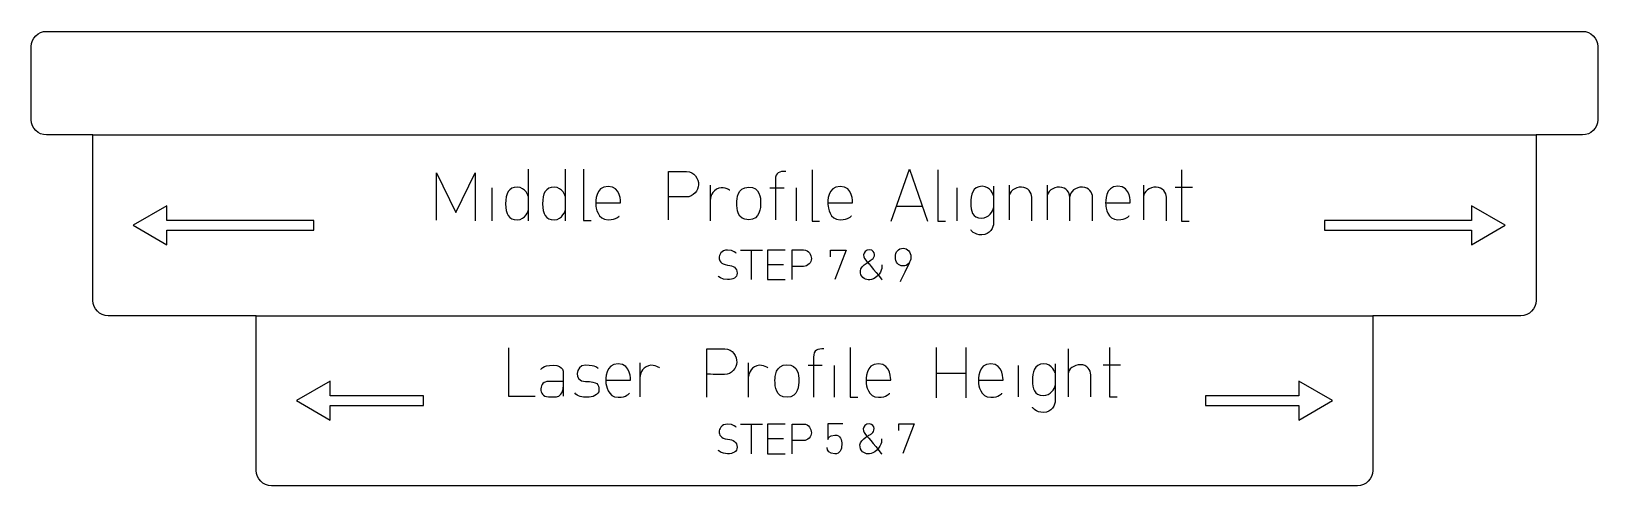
# Model space of a CAD drawing. Extents: x 2 to 208, y 119 to 179.
import ezdxf

# ---------------------------------------------------------------- set-up
doc = ezdxf.new("R2010")
doc.units = 0
doc.layers.add('LAYER_1', color=7, linetype='CONTINUOUS')

# ---------------------------------------------------------------- blocks, each defined once
blk = doc.blocks.new('BLOCK_2')
at = {"layer": 'LAYER_1', "color": 7}
blk.add_lwpolyline([(41.54, 132.54), (37.09, 129.97), (41.54, 127.39), (41.54, 129.33), (53.81, 129.33), (53.81, 130.6), (41.54, 130.6), (41.54, 132.54)], dxfattribs=at)
blk = doc.blocks.new('BLOCK_3')
at = {"layer": 'LAYER_1', "color": 7}
blk.add_lwpolyline([(107.9, 134.62), (107.9, 130.41)], dxfattribs=at)
blk = doc.blocks.new('BLOCK_4')
at = {"layer": 'LAYER_1', "color": 7}
blk.add_lwpolyline([(132.11, 134.62), (132.11, 130.47)], dxfattribs=at)
blk = doc.blocks.new('BLOCK_5')
at = {"layer": 'LAYER_1', "color": 7}
blk.add_lwpolyline([(110.02, 136.99), (110.02, 130.41), (111.02, 130.41)], dxfattribs=at)
blk = doc.blocks.new('BLOCK_6')
at = {"layer": 'LAYER_1', "color": 7}
blk.add_open_spline([(112.11, 132.66), (112.11, 132.66), (115.34, 132.66), (115.34, 132.66), (115.34, 132.66), (115.46, 134.82), (113.72, 134.82), (111.99, 134.82), (112.11, 132.79), (112.11, 132.41), (112.11, 132.03), (112.33, 130.41), (113.72, 130.41), (114.83, 130.41), (115.19, 130.94), (115.19, 130.94)], degree=3, knots=[0, 0, 0, 0, 1, 1, 1, 2, 2, 2, 3, 3, 3, 4, 4, 4, 5, 5, 5, 5], dxfattribs=at)
blk = doc.blocks.new('BLOCK_7')
at = {"layer": 'LAYER_1', "color": 7}
blk.add_open_spline([(77.84, 132.66), (77.84, 132.66), (81.08, 132.66), (81.08, 132.66), (81.08, 132.66), (81.2, 134.82), (79.46, 134.82), (77.73, 134.82), (77.84, 132.79), (77.84, 132.41), (77.84, 132.03), (78.07, 130.41), (79.46, 130.41), (80.57, 130.41), (80.93, 130.94), (80.93, 130.94)], degree=3, knots=[0, 0, 0, 0, 1, 1, 1, 2, 2, 2, 3, 3, 3, 4, 4, 4, 5, 5, 5, 5], dxfattribs=at)
blk = doc.blocks.new('BLOCK_8')
at = {"layer": 'LAYER_1', "color": 7}
blk.add_open_spline([(126.9, 132.66), (126.9, 132.66), (130.13, 132.66), (130.13, 132.66), (130.13, 132.66), (130.25, 134.82), (128.51, 134.82), (126.78, 134.82), (126.9, 132.79), (126.9, 132.41), (126.9, 132.03), (127.12, 130.41), (128.51, 130.41), (129.62, 130.41), (129.98, 130.94), (129.98, 130.94)], degree=3, knots=[0, 0, 0, 0, 1, 1, 1, 2, 2, 2, 3, 3, 3, 4, 4, 4, 5, 5, 5, 5], dxfattribs=at)
blk = doc.blocks.new('BLOCK_9')
at = {"layer": 'LAYER_1', "color": 7}
blk.add_open_spline([(91.13, 130.41), (91.13, 130.41), (91.13, 136.79), (91.13, 136.79), (91.13, 136.79), (92.38, 136.79), (93.48, 136.79), (94.58, 136.79), (95.07, 135.77), (95.07, 135.03), (95.07, 134.29), (94.37, 133.42), (93.46, 133.42), (92.54, 133.42), (91.13, 133.45), (91.13, 133.45)], degree=3, knots=[0, 0, 0, 0, 1, 1, 1, 2, 2, 2, 3, 3, 3, 4, 4, 4, 5, 5, 5, 5], dxfattribs=at)
blk = doc.blocks.new('BLOCK_11')
at = {"layer": 'LAYER_1', "color": 7}
blk.add_lwpolyline([(96.63, 130.41), (96.63, 134.97)], dxfattribs=at)
blk = doc.blocks.new('BLOCK_12')
at = {"layer": 'LAYER_1', "color": 7}
blk.add_open_spline([(99.17, 134.31), (99.17, 134.31), (98.22, 134.94), (97.42, 134.44), (96.63, 133.94), (96.63, 133.15), (96.63, 133.15)], degree=3, knots=[0, 0, 0, 0, 1, 1, 1, 2, 2, 2, 2], dxfattribs=at)
blk = doc.blocks.new('BLOCK_10')
at = {"layer": 'LAYER_1'}
for name in ['BLOCK_11', 'BLOCK_12']:
    blk.add_blockref(name, (0, 0), dxfattribs=at)
blk = doc.blocks.new('BLOCK_14')
at = {"layer": 'LAYER_1', "color": 7}
blk.add_lwpolyline([(82.34, 130.49), (82.34, 134.97)], dxfattribs=at)
blk = doc.blocks.new('BLOCK_15')
at = {"layer": 'LAYER_1', "color": 7}
blk.add_open_spline([(84.89, 134.31), (84.89, 134.31), (83.93, 134.94), (83.14, 134.44), (82.34, 133.94), (82.34, 133.15), (82.34, 133.15)], degree=3, knots=[0, 0, 0, 0, 1, 1, 1, 2, 2, 2, 2], dxfattribs=at)
blk = doc.blocks.new('BLOCK_13')
at = {"layer": 'LAYER_1'}
for name in ['BLOCK_14', 'BLOCK_15']:
    blk.add_blockref(name, (0, 0), dxfattribs=at)
blk = doc.blocks.new('BLOCK_16')
at = {"layer": 'LAYER_1', "color": 7}
blk.add_open_spline([(100.1, 132.66), (100.1, 131.79), (100.18, 130.41), (101.69, 130.41), (103.19, 130.41), (103.25, 132.03), (103.25, 132.66), (103.25, 133.29), (103.19, 134.7), (101.67, 134.7), (100.16, 134.7), (100.1, 133.11), (100.1, 132.66)], degree=3, knots=[0, 0, 0, 0, 1, 1, 1, 2, 2, 2, 3, 3, 3, 4, 4, 4, 4], dxfattribs=at)
blk = doc.blocks.new('BLOCK_17')
at = {"layer": 'LAYER_1', "color": 7}
blk.add_open_spline([(106.54, 136.79), (105.74, 136.79), (105.18, 136.67), (105.18, 135.7), (105.18, 134.73), (105.18, 130.41), (105.18, 130.41)], degree=3, knots=[0, 0, 0, 0, 1, 1, 1, 2, 2, 2, 2], dxfattribs=at)
blk = doc.blocks.new('BLOCK_18')
at = {"layer": 'LAYER_1', "color": 7}
blk.add_lwpolyline([(104.48, 134.63), (106.32, 134.63)], dxfattribs=at)
blk = doc.blocks.new('BLOCK_20')
at = {"layer": 'LAYER_1', "color": 7}
blk.add_open_spline([(136.99, 134.82), (136.99, 134.82), (136.99, 130.51), (136.99, 129.98), (136.99, 129.45), (136.57, 128.41), (135.48, 128.41), (134.38, 128.41), (133.99, 129.1), (133.99, 129.1)], degree=3, knots=[0, 0, 0, 0, 1, 1, 1, 2, 2, 2, 3, 3, 3, 3], dxfattribs=at)
blk = doc.blocks.new('BLOCK_21')
at = {"layer": 'LAYER_1', "color": 7}
blk.add_open_spline([(136.99, 133.62), (136.99, 133.62), (136.64, 134.82), (135.52, 134.82), (134.21, 134.82), (133.99, 133.65), (133.99, 132.62), (133.99, 131.59), (134.2, 130.64), (135.43, 130.64), (136.38, 130.64), (136.99, 131.57), (136.99, 131.96)], degree=3, knots=[0, 0, 0, 0, 1, 1, 1, 2, 2, 2, 3, 3, 3, 4, 4, 4, 4], dxfattribs=at)
blk = doc.blocks.new('BLOCK_19')
at = {"layer": 'LAYER_1'}
for name in ['BLOCK_20', 'BLOCK_21']:
    blk.add_blockref(name, (0, 0), dxfattribs=at)
blk = doc.blocks.new('BLOCK_23')
at = {"layer": 'LAYER_1', "color": 7}
blk.add_lwpolyline([(138.69, 136.79), (138.69, 130.47)], dxfattribs=at)
blk = doc.blocks.new('BLOCK_24')
at = {"layer": 'LAYER_1', "color": 7}
blk.add_open_spline([(141.68, 130.47), (141.68, 130.47), (141.68, 132.78), (141.68, 133.37), (141.68, 133.97), (141.21, 134.71), (140.34, 134.71), (139.48, 134.71), (138.69, 134.12), (138.69, 133.46)], degree=3, knots=[0, 0, 0, 0, 1, 1, 1, 2, 2, 2, 3, 3, 3, 3], dxfattribs=at)
blk = doc.blocks.new('BLOCK_22')
at = {"layer": 'LAYER_1'}
for name in ['BLOCK_23', 'BLOCK_24']:
    blk.add_blockref(name, (0, 0), dxfattribs=at)
blk = doc.blocks.new('BLOCK_26')
at = {"layer": 'LAYER_1', "color": 7}
blk.add_lwpolyline([(144.15, 136.99), (144.15, 130.47), (145.15, 130.47)], dxfattribs=at)
blk = doc.blocks.new('BLOCK_27')
at = {"layer": 'LAYER_1', "color": 7}
blk.add_lwpolyline([(143.33, 134.71), (145.61, 134.71)], dxfattribs=at)
blk = doc.blocks.new('BLOCK_25')
at = {"layer": 'LAYER_1'}
for name in ['BLOCK_26', 'BLOCK_27']:
    blk.add_blockref(name, (0, 0), dxfattribs=at)
blk = doc.blocks.new('BLOCK_28')
at = {"layer": 'LAYER_1', "color": 7}
blk.add_lwpolyline([(65, 136.93), (65, 130.58), (68.53, 130.58)], dxfattribs=at)
blk = doc.blocks.new('BLOCK_29')
at = {"layer": 'LAYER_1', "color": 7}
blk.add_open_spline([(69.28, 134.06), (69.28, 134.06), (69.45, 134.64), (70.91, 134.64), (72.36, 134.64), (72.23, 133.67), (72.23, 133.23), (72.23, 132.79), (72.23, 130.58), (72.23, 130.58)], degree=3, knots=[0, 0, 0, 0, 1, 1, 1, 2, 2, 2, 3, 3, 3, 3], dxfattribs=at)
blk = doc.blocks.new('BLOCK_30')
at = {"layer": 'LAYER_1', "color": 7}
blk.add_open_spline([(72.27, 132.49), (72.27, 132.49), (70.9, 132.49), (70.28, 132.49), (69.66, 132.49), (69.28, 132.14), (69.28, 131.51), (69.28, 130.99), (69.54, 130.49), (70.29, 130.49), (70.82, 130.49), (70.93, 130.49), (71.33, 130.49), (71.72, 130.49), (72.23, 130.99), (72.23, 131.74)], degree=3, knots=[0, 0, 0, 0, 1, 1, 1, 2, 2, 2, 3, 3, 3, 4, 4, 4, 5, 5, 5, 5], dxfattribs=at)
blk = doc.blocks.new('BLOCK_31')
at = {"layer": 'LAYER_1', "color": 7}
blk.add_lwpolyline([(121.33, 136.99), (121.33, 130.35)], dxfattribs=at)
blk = doc.blocks.new('BLOCK_32')
at = {"layer": 'LAYER_1', "color": 7}
blk.add_lwpolyline([(125.24, 136.99), (125.24, 130.35)], dxfattribs=at)
blk = doc.blocks.new('BLOCK_33')
at = {"layer": 'LAYER_1', "color": 7}
blk.add_lwpolyline([(121.33, 133.58), (125.24, 133.58)], dxfattribs=at)
blk = doc.blocks.new('BLOCK_34')
at = {"layer": 'LAYER_1', "color": 7}
blk.add_open_spline([(76.82, 134.2), (76.82, 134.2), (76.57, 134.63), (75.16, 134.63), (73.75, 134.63), (73.58, 132.49), (75.16, 132.49), (76.75, 132.49), (76.93, 132.12), (76.93, 131.4), (76.93, 130.67), (76.02, 130.41), (75.38, 130.41), (74.74, 130.41), (74.08, 130.56), (73.73, 130.98)], degree=3, knots=[0, 0, 0, 0, 1, 1, 1, 2, 2, 2, 3, 3, 3, 4, 4, 4, 5, 5, 5, 5], dxfattribs=at)
blk = doc.blocks.new('BLOCK_35')
at = {"layer": 'LAYER_1', "color": 7}
blk.add_lwpolyline([(62.84, 158.01), (62.84, 153.67)], dxfattribs=at)
blk = doc.blocks.new('BLOCK_36')
at = {"layer": 'LAYER_1', "color": 7}
blk.add_lwpolyline([(102.87, 158.01), (102.87, 153.67)], dxfattribs=at)
blk = doc.blocks.new('BLOCK_37')
at = {"layer": 'LAYER_1', "color": 7}
blk.add_lwpolyline([(124.04, 158.01), (124.04, 153.67)], dxfattribs=at)
blk = doc.blocks.new('BLOCK_38')
at = {"layer": 'LAYER_1', "color": 7}
blk.add_lwpolyline([(67.64, 153.67), (67.64, 160.45)], dxfattribs=at)
blk = doc.blocks.new('BLOCK_39')
at = {"layer": 'LAYER_1', "color": 7}
blk.add_lwpolyline([(104.98, 160.37), (104.98, 153.63), (105.98, 153.63)], dxfattribs=at)
blk = doc.blocks.new('BLOCK_40')
at = {"layer": 'LAYER_1', "color": 7}
blk.add_lwpolyline([(121.54, 160.37), (121.54, 153.63), (122.54, 153.63)], dxfattribs=at)
blk = doc.blocks.new('BLOCK_41')
at = {"layer": 'LAYER_1', "color": 7}
blk.add_open_spline([(107.07, 156.04), (107.07, 156.04), (110.31, 156.04), (110.31, 156.04), (110.31, 156.04), (110.42, 158.2), (108.69, 158.2), (106.95, 158.2), (107.07, 156.18), (107.07, 155.79), (107.07, 155.41), (107.29, 153.8), (108.69, 153.8), (109.8, 153.8), (110.16, 154.32), (110.16, 154.32)], degree=3, knots=[0, 0, 0, 0, 1, 1, 1, 2, 2, 2, 3, 3, 3, 4, 4, 4, 5, 5, 5, 5], dxfattribs=at)
blk = doc.blocks.new('BLOCK_42')
at = {"layer": 'LAYER_1', "color": 7}
blk.add_open_spline([(143.64, 156.04), (143.64, 156.04), (146.87, 156.04), (146.87, 156.04), (146.87, 156.04), (146.99, 158.21), (145.26, 158.21), (143.52, 158.21), (143.64, 156.18), (143.64, 155.79), (143.64, 155.41), (143.86, 153.8), (145.26, 153.8), (146.36, 153.8), (146.72, 154.32), (146.72, 154.32)], degree=3, knots=[0, 0, 0, 0, 1, 1, 1, 2, 2, 2, 3, 3, 3, 4, 4, 4, 5, 5, 5, 5], dxfattribs=at)
blk = doc.blocks.new('BLOCK_44')
at = {"layer": 'LAYER_1', "color": 7}
blk.add_lwpolyline([(91.6, 153.67), (91.6, 158.36)], dxfattribs=at)
blk = doc.blocks.new('BLOCK_45')
at = {"layer": 'LAYER_1', "color": 7}
blk.add_open_spline([(94.14, 157.69), (94.14, 157.69), (93.18, 158.32), (92.39, 157.82), (91.6, 157.32), (91.6, 156.53), (91.6, 156.53)], degree=3, knots=[0, 0, 0, 0, 1, 1, 1, 2, 2, 2, 2], dxfattribs=at)
blk = doc.blocks.new('BLOCK_43')
at = {"layer": 'LAYER_1'}
for name in ['BLOCK_44', 'BLOCK_45']:
    blk.add_blockref(name, (0, 0), dxfattribs=at)
blk = doc.blocks.new('BLOCK_46')
at = {"layer": 'LAYER_1', "color": 7}
blk.add_open_spline([(95.07, 156.04), (95.07, 155.18), (95.15, 153.8), (96.65, 153.8), (98.15, 153.8), (98.21, 155.41), (98.21, 156.04), (98.21, 156.68), (98.15, 158.09), (96.64, 158.09), (95.12, 158.09), (95.07, 156.5), (95.07, 156.04)], degree=3, knots=[0, 0, 0, 0, 1, 1, 1, 2, 2, 2, 3, 3, 3, 4, 4, 4, 4], dxfattribs=at)
blk = doc.blocks.new('BLOCK_47')
at = {"layer": 'LAYER_1', "color": 7}
blk.add_open_spline([(101.51, 160.17), (100.71, 160.17), (100.15, 160.06), (100.15, 159.09), (100.15, 158.12), (100.15, 153.8), (100.15, 153.8)], degree=3, knots=[0, 0, 0, 0, 1, 1, 1, 2, 2, 2, 2], dxfattribs=at)
blk = doc.blocks.new('BLOCK_48')
at = {"layer": 'LAYER_1', "color": 7}
blk.add_lwpolyline([(99.44, 158.02), (101.29, 158.02)], dxfattribs=at)
blk = doc.blocks.new('BLOCK_49')
at = {"layer": 'LAYER_1', "color": 7}
blk.add_lwpolyline([(115.38, 153.62), (117.8, 160.45), (120.2, 153.62)], dxfattribs=at)
blk = doc.blocks.new('BLOCK_50')
at = {"layer": 'LAYER_1', "color": 7}
blk.add_lwpolyline([(116.08, 155.58), (119.51, 155.58)], dxfattribs=at)
blk = doc.blocks.new('BLOCK_52')
at = {"layer": 'LAYER_1', "color": 7}
blk.add_open_spline([(128.87, 158.21), (128.87, 158.21), (128.87, 153.89), (128.87, 153.36), (128.87, 152.83), (128.45, 151.8), (127.35, 151.8), (126.26, 151.8), (125.87, 152.48), (125.87, 152.48)], degree=3, knots=[0, 0, 0, 0, 1, 1, 1, 2, 2, 2, 3, 3, 3, 3], dxfattribs=at)
blk = doc.blocks.new('BLOCK_53')
at = {"layer": 'LAYER_1', "color": 7}
blk.add_open_spline([(128.87, 157), (128.87, 157), (128.51, 158.21), (127.4, 158.21), (126.09, 158.21), (125.87, 157.03), (125.87, 156), (125.87, 154.97), (126.07, 154.02), (127.31, 154.02), (128.26, 154.02), (128.87, 154.95), (128.87, 155.35)], degree=3, knots=[0, 0, 0, 0, 1, 1, 1, 2, 2, 2, 3, 3, 3, 4, 4, 4, 4], dxfattribs=at)
blk = doc.blocks.new('BLOCK_51')
at = {"layer": 'LAYER_1'}
for name in ['BLOCK_52', 'BLOCK_53']:
    blk.add_blockref(name, (0, 0), dxfattribs=at)
blk = doc.blocks.new('BLOCK_55')
at = {"layer": 'LAYER_1', "color": 7}
blk.add_lwpolyline([(130.92, 158.36), (130.92, 153.8)], dxfattribs=at)
blk = doc.blocks.new('BLOCK_56')
at = {"layer": 'LAYER_1', "color": 7}
blk.add_open_spline([(133.91, 153.67), (133.91, 153.67), (133.91, 156.16), (133.91, 156.76), (133.91, 157.35), (133.44, 158.1), (132.57, 158.1), (131.71, 158.1), (130.92, 157.51), (130.92, 156.85)], degree=3, knots=[0, 0, 0, 0, 1, 1, 1, 2, 2, 2, 3, 3, 3, 3], dxfattribs=at)
blk = doc.blocks.new('BLOCK_54')
at = {"layer": 'LAYER_1'}
for name in ['BLOCK_55', 'BLOCK_56']:
    blk.add_blockref(name, (0, 0), dxfattribs=at)
blk = doc.blocks.new('BLOCK_58')
at = {"layer": 'LAYER_1', "color": 7}
blk.add_lwpolyline([(148.63, 158.36), (148.63, 153.8)], dxfattribs=at)
blk = doc.blocks.new('BLOCK_59')
at = {"layer": 'LAYER_1', "color": 7}
blk.add_open_spline([(151.63, 153.67), (151.63, 153.67), (151.63, 156.16), (151.63, 156.76), (151.63, 157.35), (151.15, 158.1), (150.29, 158.1), (149.42, 158.1), (148.63, 157.51), (148.63, 156.85)], degree=3, knots=[0, 0, 0, 0, 1, 1, 1, 2, 2, 2, 3, 3, 3, 3], dxfattribs=at)
blk = doc.blocks.new('BLOCK_57')
at = {"layer": 'LAYER_1'}
for name in ['BLOCK_58', 'BLOCK_59']:
    blk.add_blockref(name, (0, 0), dxfattribs=at)
blk = doc.blocks.new('BLOCK_60')
at = {"layer": 'LAYER_1', "color": 7}
blk.add_lwpolyline([(135.92, 158.36), (135.92, 153.8)], dxfattribs=at)
blk = doc.blocks.new('BLOCK_61')
at = {"layer": 'LAYER_1', "color": 7}
blk.add_open_spline([(138.92, 153.67), (138.92, 153.67), (138.92, 156.16), (138.92, 156.76), (138.92, 157.35), (138.45, 158.1), (137.58, 158.1), (136.71, 158.1), (135.92, 157.51), (135.92, 156.85)], degree=3, knots=[0, 0, 0, 0, 1, 1, 1, 2, 2, 2, 3, 3, 3, 3], dxfattribs=at)
blk = doc.blocks.new('BLOCK_62')
at = {"layer": 'LAYER_1', "color": 7}
blk.add_open_spline([(141.92, 153.67), (141.92, 153.67), (141.92, 156.16), (141.92, 156.76), (141.92, 157.35), (141.45, 158.1), (140.58, 158.1), (139.71, 158.1), (138.92, 157.51), (138.92, 156.85)], degree=3, knots=[0, 0, 0, 0, 1, 1, 1, 2, 2, 2, 3, 3, 3, 3], dxfattribs=at)
blk = doc.blocks.new('BLOCK_64')
at = {"layer": 'LAYER_1', "color": 7}
blk.add_lwpolyline([(153.63, 160.37), (153.63, 153.63), (154.63, 153.63)], dxfattribs=at)
blk = doc.blocks.new('BLOCK_65')
at = {"layer": 'LAYER_1', "color": 7}
blk.add_lwpolyline([(152.81, 158.1), (155.08, 158.1)], dxfattribs=at)
blk = doc.blocks.new('BLOCK_63')
at = {"layer": 'LAYER_1'}
for name in ['BLOCK_64', 'BLOCK_65']:
    blk.add_blockref(name, (0, 0), dxfattribs=at)
blk = doc.blocks.new('BLOCK_66')
at = {"layer": 'LAYER_1', "color": 7}
blk.add_open_spline([(102.35, 145.91), (102.35, 145.91), (102.35, 149.82), (102.35, 149.82), (102.35, 149.82), (103.16, 149.82), (103.87, 149.82), (104.58, 149.82), (104.89, 149.16), (104.89, 148.68), (104.89, 148.2), (104.44, 147.64), (103.85, 147.64), (103.26, 147.64), (102.35, 147.66), (102.35, 147.66)], degree=3, knots=[0, 0, 0, 0, 1, 1, 1, 2, 2, 2, 3, 3, 3, 4, 4, 4, 5, 5, 5, 5], dxfattribs=at)
blk = doc.blocks.new('BLOCK_67')
at = {"layer": 'LAYER_1', "color": 7}
blk.add_open_spline([(95, 149.36), (95, 149.36), (94.7, 149.81), (93.86, 149.81), (93.02, 149.81), (92.75, 149.11), (92.75, 148.8), (92.75, 148.49), (92.93, 147.92), (93.87, 147.83), (94.64, 147.75), (95.11, 147.47), (95.11, 146.77), (95.11, 146.15), (94.57, 145.91), (93.87, 145.91), (93.03, 145.91), (92.62, 146.35), (92.62, 146.35)], degree=3, knots=[0, 0, 0, 0, 1, 1, 1, 2, 2, 2, 3, 3, 3, 4, 4, 4, 5, 5, 5, 6, 6, 6, 6], dxfattribs=at)
blk = doc.blocks.new('BLOCK_68')
at = {"layer": 'LAYER_1', "color": 7}
blk.add_lwpolyline([(95.57, 149.81), (97, 149.81), (98.44, 149.81)], dxfattribs=at)
blk = doc.blocks.new('BLOCK_69')
at = {"layer": 'LAYER_1', "color": 7}
blk.add_lwpolyline([(97, 145.91), (97, 149.81)], dxfattribs=at)
blk = doc.blocks.new('BLOCK_70')
at = {"layer": 'LAYER_1', "color": 7}
blk.add_lwpolyline([(101.43, 149.81), (99.12, 149.81), (99.12, 145.91), (101.43, 145.91)], dxfattribs=at)
blk = doc.blocks.new('BLOCK_71')
at = {"layer": 'LAYER_1', "color": 7}
blk.add_lwpolyline([(101.21, 147.86), (99.12, 147.86)], dxfattribs=at)
blk = doc.blocks.new('BLOCK_72')
at = {"layer": 'LAYER_1', "color": 7}
blk.add_open_spline([(95, 126.43), (95, 126.43), (94.7, 126.88), (93.86, 126.88), (93.02, 126.88), (92.75, 126.17), (92.75, 125.86), (92.75, 125.55), (92.93, 124.98), (93.87, 124.89), (94.64, 124.82), (95.11, 124.54), (95.11, 123.83), (95.11, 123.22), (94.57, 122.97), (93.87, 122.97), (93.03, 122.97), (92.62, 123.41), (92.62, 123.41)], degree=3, knots=[0, 0, 0, 0, 1, 1, 1, 2, 2, 2, 3, 3, 3, 4, 4, 4, 5, 5, 5, 6, 6, 6, 6], dxfattribs=at)
blk = doc.blocks.new('BLOCK_73')
at = {"layer": 'LAYER_1', "color": 7}
blk.add_lwpolyline([(95.57, 126.88), (97, 126.88), (98.44, 126.88)], dxfattribs=at)
blk = doc.blocks.new('BLOCK_74')
at = {"layer": 'LAYER_1', "color": 7}
blk.add_lwpolyline([(97, 122.97), (97, 126.88)], dxfattribs=at)
blk = doc.blocks.new('BLOCK_75')
at = {"layer": 'LAYER_1', "color": 7}
blk.add_lwpolyline([(101.43, 126.88), (99.12, 126.88), (99.12, 122.97), (101.43, 122.97)], dxfattribs=at)
blk = doc.blocks.new('BLOCK_76')
at = {"layer": 'LAYER_1', "color": 7}
blk.add_lwpolyline([(101.21, 124.92), (99.12, 124.92)], dxfattribs=at)
blk = doc.blocks.new('BLOCK_77')
at = {"layer": 'LAYER_1', "color": 7}
blk.add_lwpolyline([(107.43, 148.93), (107.43, 149.81), (109.48, 149.81), (107.98, 145.91)], dxfattribs=at)
blk = doc.blocks.new('BLOCK_79')
at = {"layer": 'LAYER_1', "color": 7}
blk.add_open_spline([(116.97, 150.04), (116.35, 150.04), (115.96, 149.58), (115.96, 148.87), (115.96, 148.24), (116.3, 147.71), (116.97, 147.71), (117.59, 147.71), (117.99, 148.16), (117.99, 148.87), (117.99, 149.58), (117.59, 150.04), (116.97, 150.04)], degree=3, knots=[0, 0, 0, 0, 1, 1, 1, 2, 2, 2, 3, 3, 3, 4, 4, 4, 4], dxfattribs=at)
blk = doc.blocks.new('BLOCK_78')
at = {"layer": 'LAYER_1'}
blk.add_blockref('BLOCK_79', (0, 0), dxfattribs=at)
blk = doc.blocks.new('BLOCK_81')
at = {"layer": 'LAYER_1', "color": 7}
blk.add_open_spline([(116.62, 145.68), (116.63, 145.68), (117.86, 148.23), (117.86, 148.23)], degree=3, dxfattribs=at)
blk = doc.blocks.new('BLOCK_80')
at = {"layer": 'LAYER_1'}
blk.add_blockref('BLOCK_81', (0, 0), dxfattribs=at)
blk = doc.blocks.new('BLOCK_82')
at = {"layer": 'LAYER_1', "color": 7}
blk.add_open_spline([(114.18, 147.87), (114.18, 147.87), (114.33, 147.09), (113.55, 146.37), (112.86, 145.73), (112.27, 145.82), (111.84, 146.06), (111.42, 146.29), (110.96, 147.23), (111.84, 147.87), (112.73, 148.51), (112.71, 148.45), (112.91, 148.59), (113.13, 148.75), (113.2, 148.94), (113.2, 149.24), (113.2, 149.49), (112.98, 149.85), (112.58, 149.85), (112.09, 149.85), (111.77, 149.51), (111.77, 149.17), (111.77, 148.84), (111.97, 148.54), (112.26, 148.23), (112.76, 147.69), (114.2, 145.88), (114.2, 145.88)], degree=3, knots=[0, 0, 0, 0, 1, 1, 1, 2, 2, 2, 3, 3, 3, 4, 4, 4, 5, 5, 5, 6, 6, 6, 7, 7, 7, 8, 8, 8, 9, 9, 9, 9], dxfattribs=at)

msp = doc.modelspace()

# ---------------------------------------------------------------- linework, layer by layer
at = {"layer": 'LAYER_1', "color": 7}
for points in [[(10.3, 164.97), (200.3, 164.97)], [(55.52, 153.76), (55.52, 160), (58.1, 154.74), (60.64, 160), (60.64, 153.67)], [(72.5, 153.67), (72.5, 160.45)], [(74.9, 160.45), (74.9, 153.71), (75.9, 153.71)], [(20.04, 155.64), (15.59, 153.07), (20.04, 150.49), (20.04, 152.43), (39.37, 152.43), (39.37, 153.7), (20.04, 153.7), (20.04, 155.64)], [(191.79, 150.49), (196.25, 153.07), (191.79, 155.64), (191.79, 153.7), (172.46, 153.7), (172.46, 152.43), (191.79, 152.43), (191.79, 150.49)], [(31.8, 141.16), (178.8, 141.16)], [(169.07, 127.39), (173.52, 129.97), (169.07, 132.54), (169.07, 130.6), (156.79, 130.6), (156.79, 129.33), (169.07, 129.33), (169.07, 127.39)], [(116.39, 126.02), (116.39, 126.91), (118.44, 126.91), (116.94, 123)]]:
    msp.add_lwpolyline(points, dxfattribs=at)
for points, knots in [([(206.42, 178.62), (206.42, 178.62), (4.19, 178.62), (4.19, 178.62), (3.09, 178.62), (2.19, 177.73), (2.19, 176.62), (2.19, 176.62), (2.19, 166.97), (2.19, 166.97), (2.19, 165.86), (3.09, 164.97), (4.19, 164.97), (4.19, 164.97), (10.3, 164.97), (10.3, 164.97), (10.3, 164.97), (10.3, 143.16), (10.3, 143.16), (10.3, 142.06), (11.2, 141.16), (12.3, 141.16), (12.3, 141.16), (31.8, 141.16), (31.8, 141.16), (31.8, 141.16), (31.8, 120.77), (31.8, 120.77), (31.8, 119.66), (32.7, 118.77), (33.8, 118.77), (33.8, 118.77), (176.8, 118.77), (176.8, 118.77), (177.91, 118.77), (178.8, 119.66), (178.8, 120.77), (178.8, 120.77), (178.8, 141.16), (178.8, 141.16), (178.8, 141.16), (198.3, 141.16), (198.3, 141.16), (199.41, 141.16), (200.3, 142.06), (200.3, 143.16), (200.3, 143.16), (200.3, 164.97), (200.3, 164.97), (200.3, 164.97), (206.42, 164.97), (206.42, 164.97), (207.52, 164.97), (208.42, 165.86), (208.42, 166.97), (208.42, 166.97), (208.42, 176.62), (208.42, 176.62), (208.42, 177.73), (207.52, 178.62), (206.42, 178.62)], [0, 0, 0, 0, 1, 1, 1, 2, 2, 2, 3, 3, 3, 4, 4, 4, 5, 5, 5, 6, 6, 6, 7, 7, 7, 8, 8, 8, 9, 9, 9, 10, 10, 10, 11, 11, 11, 12, 12, 12, 13, 13, 13, 14, 14, 14, 15, 15, 15, 16, 16, 16, 17, 17, 17, 18, 18, 18, 19, 19, 19, 20, 20, 20, 20]), ([(86.1, 153.8), (86.1, 153.8), (86.1, 160.17), (86.1, 160.17), (86.1, 160.17), (87.35, 160.17), (88.45, 160.17), (89.55, 160.17), (90.04, 159.16), (90.04, 158.42), (90.04, 157.67), (89.34, 156.8), (88.43, 156.8), (87.51, 156.8), (86.1, 156.84), (86.1, 156.84)], [0, 0, 0, 0, 1, 1, 1, 2, 2, 2, 3, 3, 3, 4, 4, 4, 5, 5, 5, 5]), ([(67.64, 156.84), (67.64, 156.84), (67.31, 158.09), (66.17, 158.09), (65.02, 158.09), (64.64, 157.28), (64.64, 155.91), (64.64, 154.54), (65.05, 153.8), (66.17, 153.8), (67.28, 153.8), (67.64, 155.06), (67.64, 155.06)], [0, 0, 0, 0, 1, 1, 1, 2, 2, 2, 3, 3, 3, 4, 4, 4, 4]), ([(72.5, 156.84), (72.5, 156.84), (72.18, 158.09), (71.03, 158.09), (69.89, 158.09), (69.5, 157.28), (69.5, 155.91), (69.5, 154.54), (69.92, 153.8), (71.03, 153.8), (72.15, 153.8), (72.5, 155.06), (72.5, 155.06)], [0, 0, 0, 0, 1, 1, 1, 2, 2, 2, 3, 3, 3, 4, 4, 4, 4]), ([(76.52, 156.04), (76.52, 156.04), (79.75, 156.04), (79.75, 156.04), (79.75, 156.04), (79.87, 158.2), (78.13, 158.2), (76.4, 158.2), (76.52, 156.18), (76.52, 155.79), (76.52, 155.41), (76.74, 153.8), (78.13, 153.8), (79.24, 153.8), (79.6, 154.32), (79.6, 154.32)], [0, 0, 0, 0, 1, 1, 1, 2, 2, 2, 3, 3, 3, 4, 4, 4, 5, 5, 5, 5]), ([(102.35, 122.97), (102.35, 122.97), (102.35, 126.88), (102.35, 126.88), (102.35, 126.88), (103.16, 126.88), (103.87, 126.88), (104.58, 126.88), (104.89, 126.22), (104.89, 125.74), (104.89, 125.27), (104.44, 124.7), (103.85, 124.7), (103.26, 124.7), (102.35, 124.72), (102.35, 124.72)], [0, 0, 0, 0, 1, 1, 1, 2, 2, 2, 3, 3, 3, 4, 4, 4, 5, 5, 5, 5]), ([(109.03, 126.91), (109.03, 126.91), (107.06, 126.91), (107.06, 126.91), (107.06, 126.91), (107.06, 124.87), (107.06, 124.87), (107.06, 124.87), (107.15, 125.44), (107.96, 125.44), (108.77, 125.44), (108.89, 124.8), (108.89, 124.16), (108.89, 123.53), (108.68, 122.96), (107.97, 122.96), (107.27, 122.96), (106.95, 123.4), (106.95, 123.81)], [0, 0, 0, 0, 1, 1, 1, 2, 2, 2, 3, 3, 3, 4, 4, 4, 5, 5, 5, 6, 6, 6, 6]), ([(114.13, 124.94), (114.13, 124.94), (114.28, 124.15), (113.5, 123.43), (112.81, 122.79), (112.22, 122.89), (111.79, 123.12), (111.37, 123.36), (110.91, 124.3), (111.79, 124.94), (112.68, 125.58), (112.66, 125.51), (112.86, 125.65), (113.08, 125.81), (113.15, 126), (113.15, 126.3), (113.15, 126.55), (112.93, 126.91), (112.53, 126.91), (112.04, 126.91), (111.72, 126.58), (111.72, 126.24), (111.72, 125.9), (111.92, 125.61), (112.21, 125.3), (112.72, 124.75), (114.15, 122.95), (114.15, 122.95)], [0, 0, 0, 0, 1, 1, 1, 2, 2, 2, 3, 3, 3, 4, 4, 4, 5, 5, 5, 6, 6, 6, 7, 7, 7, 8, 8, 8, 9, 9, 9, 9])]:
    msp.add_open_spline(points, degree=3, knots=knots, dxfattribs=at)

# ---------------------------------------------------------------- block references
at = {"layer": 'LAYER_1'}
for name in ['BLOCK_38', 'BLOCK_47', 'BLOCK_39', 'BLOCK_49', 'BLOCK_40', 'BLOCK_63', 'BLOCK_35', 'BLOCK_43', 'BLOCK_46', 'BLOCK_48', 'BLOCK_36', 'BLOCK_41', 'BLOCK_37', 'BLOCK_51', 'BLOCK_54', 'BLOCK_60', 'BLOCK_61', 'BLOCK_62', 'BLOCK_42', 'BLOCK_57', 'BLOCK_50', 'BLOCK_67', 'BLOCK_68', 'BLOCK_69', 'BLOCK_70', 'BLOCK_66', 'BLOCK_77', 'BLOCK_82', 'BLOCK_78', 'BLOCK_71', 'BLOCK_80', 'BLOCK_28', 'BLOCK_9', 'BLOCK_17', 'BLOCK_5', 'BLOCK_31', 'BLOCK_32', 'BLOCK_22', 'BLOCK_25', 'BLOCK_29', 'BLOCK_34', 'BLOCK_7', 'BLOCK_13', 'BLOCK_10', 'BLOCK_16', 'BLOCK_18', 'BLOCK_3', 'BLOCK_6', 'BLOCK_8', 'BLOCK_4', 'BLOCK_19', 'BLOCK_2', 'BLOCK_30', 'BLOCK_33', 'BLOCK_72', 'BLOCK_73', 'BLOCK_74', 'BLOCK_75', 'BLOCK_76']:
    msp.add_blockref(name, (0, 0), dxfattribs=at)

doc.saveas('drawing.dxf')
